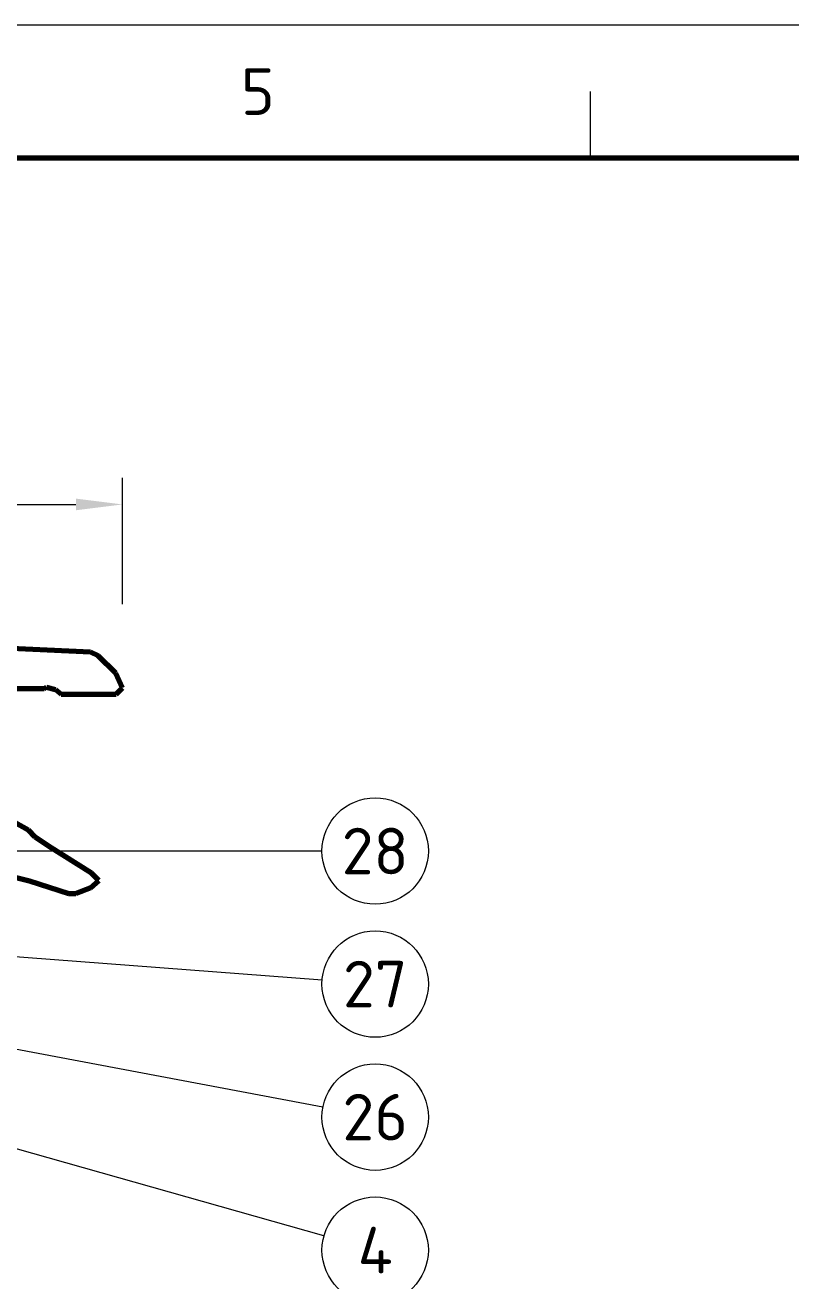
# Model space of a CAD drawing. Header units: millimetres. Extents: x 0 to 2382, y 0 to 420.
# Drawn here: x 204.5 to 262.1, y 325.6 to 420 of the extents above; entities that cross this region are included whole.
import ezdxf
from ezdxf.enums import TextEntityAlignment as Align

# ---------------------------------------------------------------- set-up
doc = ezdxf.new("R2010")
doc.units = ezdxf.units.MM
doc.linetypes.add('IRAM-E-TRAZOS', pattern=[5, 4, -1])
for name, color, linetype, lineweight in [('01-VISIBLE', 7, 'CONTINUOUS', 70), ('02-OCULTA', 4, 'IRAM-E-TRAZOS', 35), ('04-COTA', 3, 'CONTINUOUS', 18), ('06-TEXTO', 7, 'CONTINUOUS', 25), ('07-RECUADRO', 7, 'CONTINUOUS', 70), ('08-FINA', 5, 'CONTINUOUS', 18)]:
    doc.layers.add(name, color=color, linetype=linetype, lineweight=lineweight)
doc.styles.add('ISO3098', font='isocpeur.ttf')
doc.dimstyles.new('FLAMA-IRAM', dxfattribs={"dimtxt": 3.5, "dimasz": 3.5, "dimexe": 2, "dimexo": 1.5, "dimgap": 1, "dimtad": 1, "dimdec": 1, "dimtxsty": 'ISO3098', "dimblk": 'IRAM_FLECHA', "dimblk1": 'IRAM_FLECHA', "dimblk2": 'IRAM_FLECHA', "dimcen": 2.5, "dimclrd": 256, "dimclre": 256, "dimclrt": 256, "dimazin": 3, "dimtfac": 1, "dimtmove": 0, "dimatfit": 3, "dimlwd": 18, "dimlwe": 18})

# ---------------------------------------------------------------- blocks, each defined once
blk = doc.blocks.new('IRAM_FLECHA')
blk.add_solid([(0, 0), (-1, 0.125), (-1, -0.125)])

msp = doc.modelspace()

# ---------------------------------------------------------------- linework, layer by layer
at = {"layer": '01-VISIBLE'}
for p, q in [((209.413, 372.856), (198.658, 373.361)), ((210.003, 372.601), (209.413, 372.856)), ((211.318, 371.291), (210.003, 372.601)), ((211.823, 370.186), (211.318, 371.291)), ((172.073, 370.146), (205.938, 370.146)), ((205.938, 370.146), (206.108, 370.231)), ((206.108, 370.231), (206.788, 370.061)), ((206.788, 370.061), (207.208, 369.721)), ((211.358, 369.721), (211.823, 370.186)), ((207.208, 369.721), (211.358, 369.721)), ((204.753, 359.476), (203.738, 360.071)), ((205.263, 358.971), (204.753, 359.476)), ((206.278, 358.291), (205.263, 358.971)), ((209.498, 356.261), (206.278, 358.291)), ((199.423, 357.021), (204.838, 355.666)), ((210.048, 355.711), (209.498, 356.261)), ((204.838, 355.666), (207.803, 354.736)), ((208.313, 354.736), (209.413, 355.161)), ((209.413, 355.161), (210.048, 355.711)), ((207.803, 354.736), (208.313, 354.736))]:
    msp.add_line(p, q, dxfattribs=at)
at = {"layer": '02-OCULTA'}
for p, q in [((209.413, 372.856), (198.658, 373.361)), ((210.003, 372.601), (209.413, 372.856)), ((211.318, 371.291), (210.003, 372.601)), ((211.823, 370.186), (211.318, 371.291)), ((172.073, 370.146), (205.938, 370.146)), ((205.938, 370.146), (206.108, 370.231)), ((206.108, 370.231), (206.788, 370.061)), ((206.788, 370.061), (207.208, 369.721)), ((211.358, 369.721), (211.823, 370.186)), ((207.208, 369.721), (211.358, 369.721)), ((204.753, 359.476), (203.738, 360.071)), ((205.263, 358.971), (204.753, 359.476)), ((206.278, 358.291), (205.263, 358.971)), ((209.498, 356.261), (206.278, 358.291)), ((199.423, 357.021), (204.838, 355.666)), ((210.048, 355.711), (209.498, 356.261)), ((204.838, 355.666), (207.803, 354.736)), ((208.313, 354.736), (209.413, 355.161)), ((209.413, 355.161), (210.048, 355.711)), ((207.803, 354.736), (208.313, 354.736))]:
    msp.add_line(p, q, dxfattribs=at)
at = {"layer": '07-RECUADRO'}
msp.add_lwpolyline([(25, 10), (584, 10), (584, 410), (25, 410)], close=True, dxfattribs=at)
at = {"layer": '08-FINA'}
for p, q in [((247, 410), (247, 415)), ((226.823, 357.916), (176.388, 357.916)), ((226.835, 348.216), (167.378, 352.693)), ((226.893, 338.657), (158.188, 351.616)), ((226.974, 329.002), (158.188, 348.416))]:
    msp.add_line(p, q, dxfattribs=at)
msp.add_lwpolyline([(0, 0), (594, 0), (594, 420), (0, 420)], close=True, dxfattribs=at)
for centre in [(230.823, 357.916), (230.823, 347.916), (230.823, 337.916), (230.823, 327.916)]:
    msp.add_circle(centre, 4, dxfattribs=at)

# ---------------------------------------------------------------- texts
at = {"layer": '06-TEXTO', "style": 'ISO3098'}
for s, p in [('5', (222, 415)), ('28', (230.823, 357.916)), ('27', (230.823, 347.916)), ('26', (230.823, 337.916)), ('4', (230.823, 327.916))]:
    msp.add_text(s, height=3.5, dxfattribs=at).set_placement(p, align=Align.MIDDLE_CENTER)

# ---------------------------------------------------------------- dimensions: what is measured, and where the dimension line sits
at = {"layer": '04-COTA'}
msp.add_linear_dim(base=(97.188, 383.971), p1=(97.188, 374.971), p2=(211.823, 374.971), dimstyle='FLAMA-IRAM', override={"dimlfac": 2}, dxfattribs=at).render()

doc.saveas('drawing.dxf')
